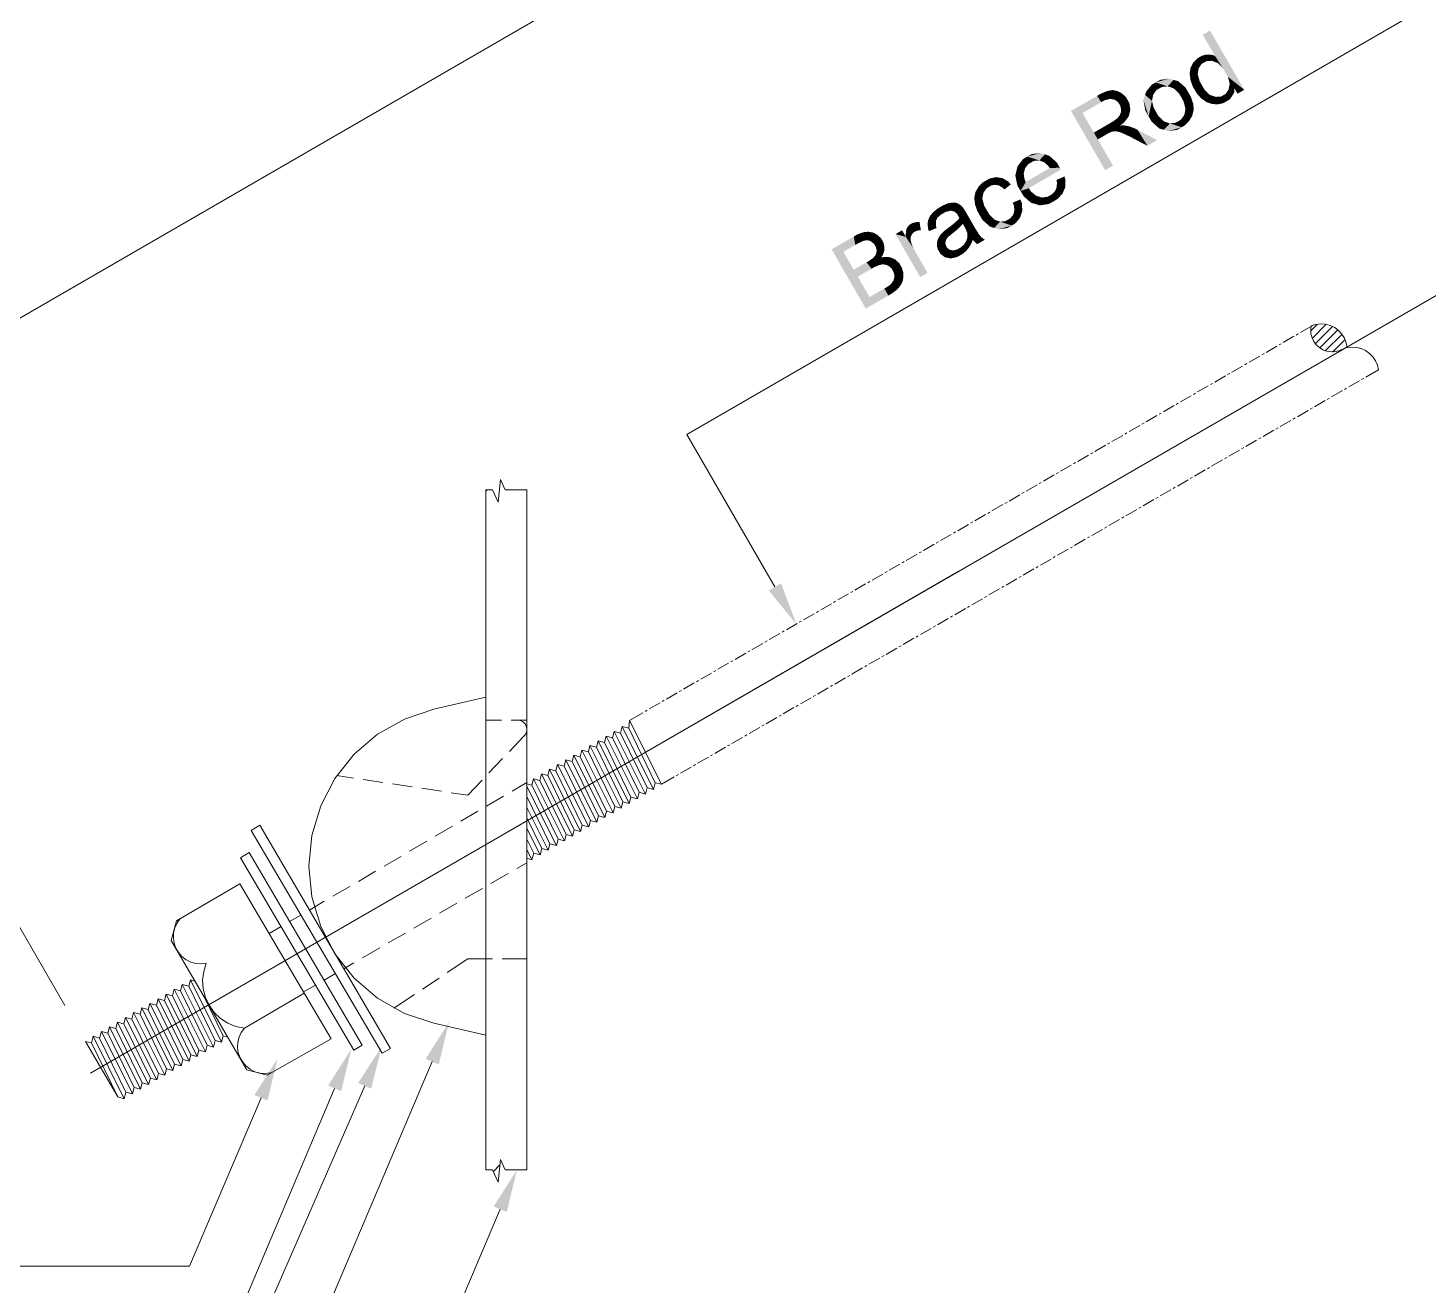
# Model space of a CAD drawing. Header units: millimetres. Extents: x 2 to 579, y 1 to 405.
# Drawn here: x 195.27 to 212.95, y 98.84 to 114.73 of the extents above; entities that cross this region are included whole.
import ezdxf

# ---------------------------------------------------------------- set-up
doc = ezdxf.new("R2010")
doc.units = ezdxf.units.MM
doc.linetypes.add('XKITLINE00', pattern=[0])
doc.layers.add('LinkedObject', color=7, linetype='Continuous', lineweight=0)

# ---------------------------------------------------------------- blocks, each defined once
blk = doc.blocks.new('*A4')
at = {"layer": 'LinkedObject'}
for color, points in [(7, [(210.198, 114.694), (210.261, 114.372), (210.106, 114.64)]), (7, [(210.198, 114.694), (210.362, 114.216), (210.261, 114.372)]), (7, [(210.362, 114.216), (210.198, 114.694), (210.63, 113.946)]), (7, [(210.054, 114.217), (209.951, 114.222), (209.968, 114.256)]), (7, [(209.985, 114.289), (210.091, 114.272), (209.968, 114.256)]), (7, [(209.968, 114.256), (210.091, 114.272), (210.054, 114.217)]), (7, [(210.035, 114.341), (210.091, 114.272), (209.985, 114.289)]), (7, [(210.068, 114.36), (210.091, 114.272), (210.035, 114.341)]), (7, [(210.093, 114.375), (210.153, 114.307), (210.068, 114.36)]), (7, [(210.068, 114.36), (210.153, 114.307), (210.122, 114.289)]), (7, [(210.091, 114.272), (210.068, 114.36), (210.122, 114.289)]), (7, [(210.142, 114.389), (210.153, 114.307), (210.093, 114.375)]), (7, [(210.168, 114.39), (210.153, 114.307), (210.142, 114.389)]), (7, [(210.168, 114.39), (210.221, 114.312), (210.153, 114.307)]), (7, [(210.193, 114.391), (210.221, 114.312), (210.168, 114.39)]), (7, [(210.239, 114.382), (210.221, 114.312), (210.193, 114.391)]), (7, [(210.261, 114.372), (210.221, 114.312), (210.239, 114.382)]), (7, [(210.221, 114.312), (210.261, 114.372), (210.257, 114.298)]), (7, [(210.257, 114.298), (210.261, 114.372), (210.294, 114.285)]), (7, [(210.261, 114.372), (210.362, 114.216), (210.294, 114.285)]), (7, [(209.681, 114.088), (209.512, 114.039), (209.568, 114.071)]), (7, [(209.737, 114.071), (209.512, 114.039), (209.681, 114.088)]), (7, [(209.951, 114.222), (210.048, 114.18), (209.94, 114.148)]), (7, [(209.94, 114.148), (210.048, 114.18), (209.946, 114.107)]), (7, [(209.946, 114.107), (210.048, 114.18), (210.042, 114.143)]), (7, [(210.042, 114.143), (210.004, 113.945), (209.946, 114.107)]), (7, [(209.946, 114.107), (210.004, 113.945), (209.951, 114.067)]), (7, [(210.048, 114.18), (209.951, 114.222), (210.054, 114.217)]), (7, [(210.067, 114.053), (210.004, 113.945), (210.042, 114.143)]), (7, [(210.362, 114.216), (210.63, 113.946), (210.394, 114.16)]), (7, [(210.394, 114.16), (210.63, 113.946), (210.423, 114.11)]), (7, [(210.423, 114.11), (210.63, 113.946), (210.446, 114.022)]), (7, [(208.935, 113.937), (208.772, 113.869), (208.903, 113.932)]), (7, [(208.935, 113.831), (208.772, 113.869), (208.935, 113.937)]), (7, [(208.903, 113.932), (208.772, 113.869), (208.821, 113.898)]), (7, [(208.967, 113.942), (208.965, 113.826), (208.935, 113.937)]), (7, [(208.935, 113.937), (208.965, 113.826), (208.935, 113.831)]), (7, [(208.965, 113.826), (208.967, 113.942), (208.994, 113.82)]), (7, [(209.059, 113.914), (208.967, 113.942), (209.029, 113.93)]), (7, [(208.994, 113.82), (208.967, 113.942), (209.059, 113.914)]), (7, [(209.059, 113.914), (209.038, 113.787), (208.994, 113.82)]), (7, [(209.089, 113.897), (209.038, 113.787), (209.059, 113.914)]), (7, [(209.138, 113.85), (209.038, 113.787), (209.089, 113.897)]), (7, [(209.512, 114.039), (209.377, 113.881), (209.462, 114.01)]), (7, [(209.522, 113.943), (209.377, 113.881), (209.512, 114.039)]), (7, [(209.462, 114.01), (209.377, 113.881), (209.395, 113.931)]), (7, [(209.48, 113.884), (209.377, 113.881), (209.522, 113.943)]), (7, [(209.662, 113.989), (209.512, 114.039), (209.737, 114.071)]), (7, [(209.512, 114.039), (209.591, 113.982), (209.557, 113.963)]), (7, [(209.591, 113.982), (209.512, 114.039), (209.662, 113.989)]), (7, [(209.522, 113.943), (209.512, 114.039), (209.557, 113.963)]), (7, [(209.662, 113.989), (209.737, 114.071), (209.7, 113.977)]), (7, [(209.737, 114.071), (209.738, 113.964), (209.7, 113.977)]), (7, [(209.888, 113.975), (209.737, 114.071), (209.794, 114.055)]), (7, [(209.925, 113.91), (209.737, 114.071), (209.888, 113.975)]), (7, [(209.804, 113.901), (209.737, 114.071), (209.925, 113.91)]), (7, [(209.738, 113.964), (209.737, 114.071), (209.804, 113.901)]), (7, [(209.804, 113.901), (209.925, 113.91), (209.834, 113.851)]), (7, [(209.925, 113.91), (209.864, 113.798), (209.834, 113.851)]), (7, [(209.864, 113.798), (209.925, 113.91), (209.887, 113.705)]), (7, [(209.887, 113.705), (209.925, 113.91), (209.989, 113.727)]), (7, [(209.987, 113.766), (209.925, 113.91), (209.955, 113.858)]), (7, [(209.989, 113.727), (209.925, 113.91), (209.987, 113.766)]), (7, [(209.951, 114.067), (210.004, 113.945), (209.98, 113.985)]), (7, [(210.004, 113.945), (210.067, 114.053), (210.098, 113.999)]), (7, [(210.128, 113.947), (210.004, 113.945), (210.098, 113.999)]), (7, [(210.004, 113.945), (210.128, 113.947), (210.028, 113.903)]), (7, [(210.028, 113.903), (210.128, 113.947), (210.085, 113.838)]), (7, [(210.085, 113.838), (210.128, 113.947), (210.119, 113.815)]), (7, [(210.119, 113.815), (210.128, 113.947), (210.195, 113.882)]), (7, [(210.395, 113.895), (210.505, 113.965), (210.4, 113.797)]), (7, [(210.432, 113.949), (210.505, 113.965), (210.395, 113.895)]), (7, [(210.4, 113.797), (210.505, 113.965), (210.45, 113.826)]), (7, [(210.505, 113.965), (210.432, 113.949), (210.439, 113.986)]), (7, [(210.446, 114.022), (210.505, 113.965), (210.439, 113.986)]), (7, [(210.446, 114.022), (210.63, 113.946), (210.505, 113.965)]), (7, [(210.45, 113.826), (210.505, 113.965), (210.503, 113.91)]), (7, [(210.505, 113.965), (210.63, 113.946), (210.545, 113.896)]), (7, [(208.823, 113.789), (208.441, 113.678), (208.772, 113.869)]), (7, [(208.587, 113.653), (208.441, 113.678), (208.823, 113.789)]), (7, [(208.772, 113.869), (208.865, 113.813), (208.823, 113.789)]), (7, [(208.865, 113.813), (208.772, 113.869), (208.935, 113.831)]), (7, [(209.155, 113.819), (209.038, 113.787), (209.138, 113.85)]), (7, [(209.038, 113.787), (209.155, 113.819), (209.054, 113.76)]), (7, [(209.155, 113.819), (209.064, 113.742), (209.054, 113.76)]), (7, [(209.064, 113.742), (209.155, 113.819), (209.073, 113.703)]), (7, [(209.073, 113.703), (209.155, 113.819), (209.182, 113.655)]), (7, [(209.191, 113.697), (209.155, 113.819), (209.178, 113.779)]), (7, [(209.182, 113.655), (209.155, 113.819), (209.191, 113.697)]), (7, [(209.377, 113.881), (209.422, 113.609), (209.356, 113.82)]), (7, [(209.356, 113.82), (209.422, 113.609), (209.379, 113.685)]), (7, [(209.377, 113.881), (209.48, 113.884), (209.472, 113.845)]), (7, [(209.464, 113.806), (209.422, 113.609), (209.377, 113.881)]), (7, [(209.464, 113.806), (209.377, 113.881), (209.472, 113.845)]), (7, [(209.487, 113.716), (209.422, 113.609), (209.464, 113.806)]), (7, [(209.989, 113.727), (209.88, 113.666), (209.887, 113.705)]), (7, [(209.99, 113.688), (209.88, 113.666), (209.989, 113.727)]), (7, [(210.195, 113.882), (210.223, 113.766), (210.119, 113.815)]), (7, [(210.119, 113.815), (210.223, 113.766), (210.152, 113.791)]), (7, [(210.232, 113.869), (210.223, 113.766), (210.195, 113.882)]), (7, [(210.223, 113.766), (210.232, 113.869), (210.26, 113.764)]), (7, [(210.26, 113.764), (210.232, 113.869), (210.269, 113.856)]), (7, [(210.269, 113.856), (210.4, 113.797), (210.26, 113.764)]), (7, [(210.26, 113.764), (210.4, 113.797), (210.298, 113.762)]), (7, [(210.335, 113.86), (210.4, 113.797), (210.269, 113.856)]), (7, [(210.298, 113.762), (210.4, 113.797), (210.368, 113.778)]), (7, [(210.4, 113.797), (210.335, 113.86), (210.365, 113.877)]), (7, [(210.395, 113.895), (210.4, 113.797), (210.365, 113.877)]), (7, [(208.73, 113.405), (208.873, 112.93), (208.441, 113.678)]), (7, [(208.441, 113.678), (208.587, 113.653), (208.73, 113.405)]), (7, [(208.993, 113.421), (208.942, 113.528), (208.976, 113.548)]), (7, [(209.025, 113.585), (209.063, 113.494), (208.976, 113.548)]), (7, [(208.993, 113.421), (208.976, 113.548), (209.008, 113.42)]), (7, [(208.976, 113.548), (209.063, 113.494), (209.008, 113.42)]), (7, [(209.04, 113.603), (209.182, 113.655), (209.025, 113.585)]), (7, [(209.172, 113.613), (209.025, 113.585), (209.182, 113.655)]), (7, [(209.112, 113.532), (209.025, 113.585), (209.172, 113.613)]), (7, [(209.063, 113.494), (209.025, 113.585), (209.112, 113.532)]), (7, [(209.055, 113.621), (209.182, 113.655), (209.04, 113.603)]), (7, [(209.182, 113.655), (209.055, 113.621), (209.071, 113.661)]), (7, [(209.072, 113.682), (209.182, 113.655), (209.071, 113.661)]), (7, [(209.073, 113.703), (209.182, 113.655), (209.072, 113.682)]), (7, [(209.422, 113.609), (209.487, 113.716), (209.517, 113.664)]), (7, [(209.547, 113.612), (209.422, 113.609), (209.517, 113.664)]), (7, [(209.547, 113.612), (209.614, 113.44), (209.422, 113.609)]), (7, [(209.422, 113.609), (209.614, 113.44), (209.462, 113.541)]), (7, [(209.614, 113.547), (209.614, 113.44), (209.547, 113.612)]), (7, [(209.614, 113.44), (209.614, 113.547), (209.652, 113.534)]), (7, [(209.84, 113.473), (209.762, 113.529), (209.796, 113.548)]), (7, [(209.83, 113.568), (209.84, 113.473), (209.796, 113.548)]), (7, [(209.951, 113.582), (209.83, 113.568), (209.872, 113.627)]), (7, [(209.931, 113.548), (209.83, 113.568), (209.951, 113.582)]), (7, [(209.875, 113.493), (209.83, 113.568), (209.931, 113.548)]), (7, [(209.84, 113.473), (209.83, 113.568), (209.875, 113.493)]), (7, [(209.88, 113.666), (209.972, 113.615), (209.872, 113.627)]), (7, [(209.872, 113.627), (209.972, 113.615), (209.951, 113.582)]), (7, [(209.972, 113.615), (209.88, 113.666), (209.99, 113.688)]), (7, [(208.894, 113.385), (208.73, 113.405), (208.942, 113.528)]), (7, [(208.73, 113.405), (208.78, 113.319), (208.873, 112.93)]), (7, [(208.78, 113.319), (208.73, 113.405), (208.894, 113.385)]), (7, [(208.894, 113.385), (208.942, 113.528), (208.913, 113.396)]), (7, [(208.913, 113.396), (208.942, 113.528), (208.942, 113.411)]), (7, [(208.942, 113.411), (208.942, 113.528), (208.951, 113.414)]), (7, [(208.951, 113.414), (208.942, 113.528), (208.964, 113.417)]), (7, [(208.964, 113.417), (208.942, 113.528), (208.993, 113.421)]), (7, [(209.008, 113.42), (209.063, 113.494), (209.023, 113.419)]), (7, [(209.063, 113.494), (209.063, 113.409), (209.023, 113.419)]), (7, [(209.088, 113.496), (209.063, 113.409), (209.063, 113.494)]), (7, [(209.063, 113.409), (209.088, 113.496), (209.087, 113.399)]), (7, [(209.087, 113.399), (209.088, 113.496), (209.111, 113.389)]), (7, [(209.144, 113.491), (209.088, 113.496), (209.128, 113.494)]), (7, [(209.111, 113.389), (209.088, 113.496), (209.144, 113.491)]), (7, [(209.144, 113.491), (209.177, 113.358), (209.111, 113.389)]), (7, [(209.177, 113.484), (209.177, 113.358), (209.144, 113.491)]), (7, [(209.247, 113.458), (209.177, 113.358), (209.177, 113.484)]), (7, [(209.177, 113.358), (209.247, 113.458), (209.218, 113.337)]), (7, [(209.218, 113.337), (209.247, 113.458), (209.283, 113.439)]), (7, [(209.218, 113.337), (209.283, 113.439), (209.407, 113.238)]), (7, [(209.407, 113.238), (209.283, 113.439), (209.53, 113.31)]), (7, [(209.462, 113.541), (209.614, 113.44), (209.558, 113.456)]), (7, [(209.69, 113.521), (209.614, 113.44), (209.652, 113.534)]), (7, [(209.69, 113.521), (209.84, 113.473), (209.614, 113.44)]), (7, [(209.614, 113.44), (209.84, 113.473), (209.67, 113.423)]), (7, [(209.67, 113.423), (209.84, 113.473), (209.783, 113.44)]), (7, [(209.762, 113.529), (209.84, 113.473), (209.69, 113.521)]), (7, [(208.873, 112.93), (208.78, 113.319), (208.972, 112.987)]), (7, [(207.89, 113.102), (207.752, 112.921), (207.834, 113.069)]), (7, [(207.903, 113.008), (207.752, 112.921), (207.89, 113.102)]), (7, [(207.834, 113.069), (207.752, 112.921), (207.765, 112.979)]), (7, [(208.055, 113.147), (207.89, 113.102), (207.945, 113.133)]), (7, [(208.111, 113.13), (207.89, 113.102), (208.055, 113.147)]), (7, [(208.042, 113.053), (207.89, 113.102), (208.111, 113.13)]), (7, [(207.89, 113.102), (207.97, 113.047), (207.935, 113.026)]), (7, [(207.97, 113.047), (207.89, 113.102), (208.042, 113.053)]), (7, [(207.903, 113.008), (207.89, 113.102), (207.935, 113.026)]), (7, [(208.042, 113.053), (208.111, 113.13), (208.079, 113.039)]), (7, [(208.111, 113.13), (208.103, 113.03), (208.079, 113.039)]), (7, [(208.103, 113.03), (208.111, 113.13), (208.15, 112.989)]), (7, [(208.261, 113.029), (208.111, 113.13), (208.166, 113.113)]), (7, [(208.15, 112.989), (208.111, 113.13), (208.261, 113.029)]), (7, [(208.15, 112.989), (208.261, 113.029), (208.173, 112.957)]), (7, [(208.3, 112.962), (208.173, 112.957), (208.261, 113.029)]), (7, [(207.494, 112.843), (207.365, 112.798), (207.409, 112.823)]), (7, [(207.535, 112.836), (207.365, 112.798), (207.494, 112.843)]), (7, [(207.482, 112.746), (207.365, 112.798), (207.535, 112.836)]), (7, [(207.482, 112.746), (207.535, 112.836), (207.506, 112.742)]), (7, [(207.535, 112.836), (207.53, 112.738), (207.506, 112.742)]), (7, [(207.53, 112.738), (207.535, 112.836), (207.577, 112.709)]), (7, [(207.649, 112.787), (207.535, 112.836), (207.576, 112.83)]), (7, [(207.68, 112.751), (207.535, 112.836), (207.649, 112.787)]), (7, [(207.577, 112.709), (207.535, 112.836), (207.68, 112.751)]), (7, [(207.752, 112.921), (207.764, 112.736), (207.738, 112.863)]), (7, [(207.862, 112.956), (207.752, 112.921), (207.903, 113.008)]), (7, [(207.853, 112.923), (207.752, 112.921), (207.862, 112.956)]), (7, [(207.752, 112.921), (207.853, 112.923), (207.844, 112.889)]), (7, [(207.844, 112.889), (207.764, 112.736), (207.752, 112.921)]), (7, [(207.853, 112.819), (207.764, 112.736), (207.844, 112.889)]), (7, [(208.302, 112.958), (207.804, 112.668), (208.3, 112.962)]), (7, [(207.871, 112.782), (208.3, 112.962), (207.804, 112.668)]), (7, [(208.309, 112.945), (207.804, 112.668), (208.302, 112.958)]), (7, [(208.313, 112.937), (207.804, 112.668), (208.309, 112.945)]), (7, [(207.909, 112.703), (207.804, 112.668), (208.313, 112.937)]), (7, [(208.173, 112.957), (208.3, 112.962), (207.871, 112.782)]), (7, [(208.36, 112.851), (208.264, 112.773), (208.258, 112.808)]), (7, [(208.26, 112.714), (208.36, 112.851), (208.368, 112.714)]), (7, [(208.264, 112.773), (208.36, 112.851), (208.26, 112.714)]), (7, [(208.368, 112.714), (208.36, 112.851), (208.372, 112.803)]), (7, [(207.235, 112.657), (207.328, 112.61), (207.219, 112.582)]), (7, [(207.336, 112.647), (207.235, 112.657), (207.255, 112.69)]), (7, [(207.328, 112.61), (207.235, 112.657), (207.336, 112.647)]), (7, [(207.275, 112.724), (207.378, 112.704), (207.255, 112.69)]), (7, [(207.255, 112.69), (207.378, 112.704), (207.336, 112.647)]), (7, [(207.33, 112.778), (207.378, 112.704), (207.275, 112.724)]), (7, [(207.365, 112.798), (207.378, 112.704), (207.33, 112.778)]), (7, [(207.365, 112.798), (207.435, 112.738), (207.412, 112.724)]), (7, [(207.435, 112.738), (207.365, 112.798), (207.482, 112.746)]), (7, [(207.378, 112.704), (207.365, 112.798), (207.412, 112.724)]), (7, [(207.577, 112.709), (207.68, 112.751), (207.599, 112.686)]), (7, [(207.764, 112.736), (207.853, 112.819), (207.871, 112.782)]), (7, [(207.871, 112.782), (207.804, 112.668), (207.764, 112.736)]), (7, [(207.937, 112.66), (207.804, 112.668), (207.909, 112.703)]), (7, [(207.804, 112.668), (207.992, 112.503), (207.842, 112.602)]), (7, [(207.937, 112.66), (207.992, 112.503), (207.804, 112.668)]), (7, [(208.002, 112.606), (207.992, 112.503), (207.937, 112.66)]), (7, [(208.204, 112.628), (208.351, 112.674), (208.223, 112.538)]), (7, [(208.24, 112.667), (208.351, 112.674), (208.204, 112.628)]), (7, [(208.223, 112.538), (208.351, 112.674), (208.27, 112.566)]), (7, [(208.25, 112.69), (208.368, 112.714), (208.24, 112.667)]), (7, [(208.351, 112.674), (208.24, 112.667), (208.368, 112.714)]), (7, [(208.26, 112.714), (208.368, 112.714), (208.25, 112.69)]), (7, [(208.27, 112.566), (208.351, 112.674), (208.334, 112.633)]), (7, [(206.917, 112.517), (206.794, 112.468), (206.89, 112.513)]), (7, [(206.921, 112.419), (206.794, 112.468), (206.917, 112.517)]), (7, [(206.89, 112.513), (206.794, 112.468), (206.829, 112.488)]), (7, [(206.987, 112.519), (206.917, 112.517), (206.943, 112.521)]), (7, [(207.004, 112.513), (206.917, 112.517), (206.987, 112.519)]), (7, [(206.921, 112.419), (206.917, 112.517), (206.947, 112.413)]), (7, [(206.947, 112.413), (206.917, 112.517), (206.967, 112.409)]), (7, [(206.917, 112.517), (207.003, 112.377), (206.967, 112.409)]), (7, [(207.004, 112.513), (207.003, 112.377), (206.917, 112.517)]), (7, [(207.021, 112.506), (207.003, 112.377), (207.004, 112.513)]), (7, [(207.054, 112.483), (207.003, 112.377), (207.021, 112.506)]), (7, [(207.069, 112.467), (207.003, 112.377), (207.054, 112.483)]), (7, [(207.219, 112.582), (207.328, 112.61), (207.224, 112.541)]), (7, [(207.224, 112.541), (207.328, 112.61), (207.321, 112.572)]), (7, [(207.321, 112.572), (207.283, 112.37), (207.224, 112.541)]), (7, [(207.224, 112.541), (207.283, 112.37), (207.228, 112.499)]), (7, [(207.228, 112.499), (207.283, 112.37), (207.258, 112.414)]), (7, [(207.345, 112.481), (207.283, 112.37), (207.321, 112.572)]), (7, [(207.283, 112.37), (207.345, 112.481), (207.376, 112.427)]), (7, [(207.802, 112.561), (207.72, 112.483), (207.705, 112.52)]), (7, [(207.72, 112.483), (207.802, 112.561), (207.726, 112.419)]), (7, [(207.726, 112.419), (207.802, 112.561), (207.811, 112.371)]), (7, [(207.826, 112.415), (207.802, 112.561), (207.822, 112.51)]), (7, [(207.811, 112.371), (207.802, 112.561), (207.826, 112.415)]), (7, [(207.842, 112.602), (207.992, 112.503), (207.936, 112.519)]), (7, [(207.992, 112.503), (208.002, 112.606), (208.048, 112.486)]), (7, [(208.039, 112.596), (208.048, 112.486), (208.002, 112.606)]), (7, [(208.075, 112.585), (208.048, 112.486), (208.039, 112.596)]), (7, [(208.075, 112.585), (208.223, 112.538), (208.048, 112.486)]), (7, [(208.048, 112.486), (208.223, 112.538), (208.163, 112.504)]), (7, [(208.145, 112.594), (208.223, 112.538), (208.075, 112.585)]), (7, [(208.179, 112.614), (208.223, 112.538), (208.145, 112.594)]), (7, [(208.204, 112.628), (208.223, 112.538), (208.179, 112.614)]), (7, [(206.742, 112.306), (206.633, 112.276), (206.751, 112.326)]), (7, [(206.637, 112.302), (206.751, 112.326), (206.633, 112.276)]), (7, [(206.734, 112.286), (206.633, 112.276), (206.742, 112.306)]), (7, [(206.661, 112.353), (206.751, 112.326), (206.637, 112.302)]), (7, [(206.682, 112.378), (206.751, 112.326), (206.661, 112.353)]), (7, [(206.759, 112.448), (206.682, 112.378), (206.703, 112.403)]), (7, [(206.793, 112.365), (206.682, 112.378), (206.759, 112.448)]), (7, [(206.751, 112.326), (206.682, 112.378), (206.793, 112.365)]), (7, [(206.794, 112.468), (206.86, 112.404), (206.759, 112.448)]), (7, [(206.793, 112.365), (206.759, 112.448), (206.825, 112.384)]), (7, [(206.825, 112.384), (206.759, 112.448), (206.86, 112.404)]), (7, [(206.86, 112.404), (206.794, 112.468), (206.921, 112.419)]), (7, [(207.003, 112.377), (207.069, 112.467), (207.078, 112.456)]), (7, [(207.003, 112.377), (207.078, 112.456), (207.019, 112.349)]), (7, [(207.032, 112.325), (207.074, 112.254), (207.011, 112.301)]), (7, [(207.019, 112.349), (207.078, 112.456), (207.02, 112.347)]), (7, [(207.02, 112.347), (207.078, 112.456), (207.027, 112.335)]), (7, [(207.027, 112.335), (207.078, 112.456), (207.032, 112.325)]), (7, [(207.032, 112.325), (207.078, 112.456), (207.074, 112.254)]), (7, [(207.105, 112.415), (207.074, 112.254), (207.078, 112.456)]), (7, [(207.122, 112.385), (207.074, 112.254), (207.105, 112.415)]), (7, [(207.122, 112.385), (207.093, 112.22), (207.074, 112.254)]), (7, [(207.193, 112.262), (207.093, 112.22), (207.122, 112.385)]), (7, [(207.408, 112.373), (207.283, 112.37), (207.376, 112.427)]), (7, [(207.408, 112.373), (207.471, 112.201), (207.283, 112.37)]), (7, [(207.283, 112.37), (207.471, 112.201), (207.323, 112.302)]), (7, [(207.474, 112.306), (207.471, 112.201), (207.408, 112.373)]), (7, [(207.471, 112.201), (207.474, 112.306), (207.509, 112.293)]), (7, [(207.692, 112.231), (207.613, 112.287), (207.647, 112.306)]), (7, [(207.674, 112.322), (207.692, 112.231), (207.647, 112.306)]), (7, [(207.674, 112.322), (207.811, 112.371), (207.692, 112.231)]), (7, [(207.709, 112.365), (207.811, 112.371), (207.674, 112.322)]), (7, [(207.692, 112.231), (207.811, 112.371), (207.736, 112.257)]), (7, [(207.811, 112.371), (207.709, 112.365), (207.718, 112.392)]), (7, [(207.726, 112.419), (207.811, 112.371), (207.718, 112.392)]), (7, [(207.736, 112.257), (207.811, 112.371), (207.796, 112.327)]), (7, [(205.816, 112.146), (205.817, 112.037), (205.741, 112.118)]), (7, [(205.856, 112.046), (205.816, 112.146), (205.848, 112.15)]), (7, [(205.817, 112.037), (205.816, 112.146), (205.837, 112.041)]), (7, [(205.837, 112.041), (205.816, 112.146), (205.856, 112.046)]), (7, [(205.881, 112.153), (205.893, 112.041), (205.848, 112.15)]), (7, [(205.848, 112.15), (205.893, 112.041), (205.856, 112.046)]), (7, [(205.942, 112.142), (205.893, 112.041), (205.881, 112.153)]), (7, [(205.97, 112.127), (205.893, 112.041), (205.942, 112.142)]), (7, [(205.893, 112.041), (205.97, 112.127), (205.91, 112.032)]), (7, [(205.97, 112.127), (205.927, 112.023), (205.91, 112.032)]), (7, [(205.927, 112.023), (205.97, 112.127), (205.955, 111.996)]), (7, [(205.955, 111.996), (205.97, 112.127), (206.056, 112.045)]), (7, [(206.041, 112.071), (205.97, 112.127), (205.998, 112.111)]), (7, [(206.056, 112.045), (205.97, 112.127), (206.041, 112.071)]), (7, [(206.355, 112.088), (206.224, 112.123), (206.307, 112.171)]), (7, [(206.361, 112.181), (206.355, 112.088), (206.354, 112.126)]), (7, [(206.369, 112.198), (206.355, 112.088), (206.361, 112.181)]), (7, [(206.452, 112.144), (206.355, 112.088), (206.369, 112.198)]), (7, [(206.43, 112.119), (206.355, 112.088), (206.452, 112.144)]), (7, [(206.377, 112.215), (206.467, 112.152), (206.369, 112.198)]), (7, [(206.369, 112.198), (206.467, 112.152), (206.452, 112.144)]), (7, [(206.401, 112.241), (206.467, 112.152), (206.377, 112.215)]), (7, [(206.417, 112.25), (206.467, 112.152), (206.401, 112.241)]), (7, [(206.496, 112.276), (206.417, 112.25), (206.44, 112.263)]), (7, [(206.528, 112.275), (206.417, 112.25), (206.496, 112.276)]), (7, [(206.523, 112.172), (206.417, 112.25), (206.528, 112.275)]), (7, [(206.417, 112.25), (206.484, 112.162), (206.467, 112.152)]), (7, [(206.484, 112.162), (206.417, 112.25), (206.523, 112.172)]), (7, [(206.523, 112.172), (206.528, 112.275), (206.545, 112.172)]), (7, [(206.633, 112.276), (206.646, 112.16), (206.629, 112.251)]), (7, [(206.629, 112.251), (206.646, 112.16), (206.636, 112.192)]), (7, [(206.734, 112.286), (206.646, 112.16), (206.633, 112.276)]), (7, [(206.734, 112.233), (206.646, 112.16), (206.734, 112.286)]), (7, [(206.646, 112.16), (206.734, 112.233), (206.743, 112.2)]), (7, [(206.813, 112.138), (206.866, 112.056), (206.798, 112.122)]), (7, [(206.825, 112.15), (206.884, 112.08), (206.813, 112.138)]), (7, [(206.866, 112.056), (206.813, 112.138), (206.875, 112.068)]), (7, [(206.875, 112.068), (206.813, 112.138), (206.884, 112.08)]), (7, [(206.862, 112.18), (206.918, 112.112), (206.825, 112.15)]), (7, [(206.825, 112.15), (206.918, 112.112), (206.884, 112.08)]), (7, [(206.887, 112.199), (206.944, 112.132), (206.862, 112.18)]), (7, [(206.862, 112.18), (206.944, 112.132), (206.918, 112.112)]), (7, [(206.939, 112.238), (206.99, 112.168), (206.887, 112.199)]), (7, [(206.887, 112.199), (206.99, 112.168), (206.944, 112.132)]), (7, [(207.011, 112.301), (207.074, 112.254), (206.939, 112.238)]), (7, [(206.939, 112.238), (207.074, 112.254), (206.99, 112.168)]), (7, [(206.99, 112.168), (207.074, 112.254), (207.055, 112.229)]), (7, [(207.193, 112.262), (207.111, 112.189), (207.093, 112.22)]), (7, [(207.111, 112.189), (207.193, 112.262), (207.13, 112.139)]), (7, [(207.122, 112.044), (207.23, 112.198), (207.28, 112.119)]), (7, [(207.134, 112.094), (207.23, 112.198), (207.122, 112.044)]), (7, [(207.13, 112.139), (207.193, 112.262), (207.23, 112.198)]), (7, [(207.23, 112.198), (207.132, 112.119), (207.13, 112.139)]), (7, [(207.132, 112.119), (207.23, 112.198), (207.134, 112.094)]), (7, [(207.323, 112.302), (207.471, 112.201), (207.417, 112.218)]), (7, [(207.545, 112.28), (207.471, 112.201), (207.509, 112.293)]), (7, [(207.545, 112.28), (207.692, 112.231), (207.471, 112.201)]), (7, [(207.471, 112.201), (207.692, 112.231), (207.526, 112.184)]), (7, [(207.526, 112.184), (207.692, 112.231), (207.636, 112.199)]), (7, [(207.613, 112.287), (207.692, 112.231), (207.545, 112.28)]), (7, [(205.716, 111.986), (205.417, 111.931), (205.698, 112.093)]), (7, [(205.567, 111.899), (205.417, 111.931), (205.716, 111.986)]), (7, [(205.741, 112.118), (205.817, 112.037), (205.698, 112.093)]), (7, [(205.698, 112.093), (205.817, 112.037), (205.757, 112.009)]), (7, [(205.716, 111.986), (205.698, 112.093), (205.757, 112.009)]), (7, [(206.056, 112.045), (205.966, 111.977), (205.955, 111.996)]), (7, [(205.966, 111.977), (206.056, 112.045), (205.977, 111.957)]), (7, [(205.977, 111.957), (206.056, 112.045), (205.986, 111.919)]), (7, [(205.986, 111.919), (206.056, 112.045), (206.083, 111.939)]), (7, [(206.083, 111.968), (206.056, 112.045), (206.07, 112.021)]), (7, [(206.083, 111.939), (206.056, 112.045), (206.083, 111.968)]), (7, [(206.224, 112.123), (206.355, 112.088), (206.537, 111.58)]), (7, [(206.424, 112.103), (206.355, 112.088), (206.43, 112.119)]), (7, [(206.417, 112.087), (206.355, 112.088), (206.424, 112.103)]), (7, [(206.449, 111.946), (206.629, 111.633), (206.355, 112.088)]), (7, [(206.449, 111.946), (206.355, 112.088), (206.425, 112.004)]), (7, [(206.425, 112.004), (206.355, 112.088), (206.419, 112.033)]), (7, [(206.419, 112.033), (206.355, 112.088), (206.415, 112.052)]), (7, [(206.415, 112.052), (206.355, 112.088), (206.417, 112.087)]), (7, [(206.537, 111.58), (206.355, 112.088), (206.629, 111.633)]), (7, [(206.756, 112.052), (206.856, 112.017), (206.748, 112.011)]), (7, [(206.748, 111.99), (206.856, 112.017), (206.855, 112.003)]), (7, [(206.748, 112.011), (206.856, 112.017), (206.748, 111.99)]), (7, [(206.855, 112.003), (206.772, 111.907), (206.748, 111.99)]), (7, [(206.748, 111.99), (206.772, 111.907), (206.748, 111.968)]), (7, [(206.748, 111.968), (206.772, 111.907), (206.76, 111.927)]), (7, [(206.857, 112.03), (206.756, 112.052), (206.765, 112.07)]), (7, [(206.856, 112.017), (206.756, 112.052), (206.857, 112.03)]), (7, [(206.774, 112.088), (206.866, 112.056), (206.765, 112.07)]), (7, [(206.765, 112.07), (206.866, 112.056), (206.857, 112.03)]), (7, [(206.862, 111.978), (206.772, 111.907), (206.855, 112.003)]), (7, [(206.772, 111.907), (206.862, 111.978), (206.868, 111.966)]), (7, [(206.879, 111.947), (206.772, 111.907), (206.868, 111.966)]), (7, [(206.798, 112.122), (206.866, 112.056), (206.774, 112.088)]), (7, [(207.053, 111.958), (207.074, 111.874), (207.027, 111.943)]), (7, [(207.137, 111.935), (207.053, 111.958), (207.094, 111.997)]), (7, [(207.119, 111.912), (207.053, 111.958), (207.137, 111.935)]), (7, [(207.074, 111.874), (207.053, 111.958), (207.119, 111.912)]), (7, [(207.201, 112.052), (207.094, 111.997), (207.108, 112.021)]), (7, [(207.187, 112.016), (207.094, 111.997), (207.201, 112.052)]), (7, [(207.156, 111.957), (207.094, 111.997), (207.187, 112.016)]), (7, [(207.137, 111.935), (207.094, 111.997), (207.156, 111.957)]), (7, [(207.28, 112.119), (207.201, 112.052), (207.108, 112.021)]), (7, [(207.122, 112.044), (207.28, 112.119), (207.108, 112.021)]), (7, [(207.201, 112.052), (207.28, 112.119), (207.214, 112.034)]), (7, [(207.214, 112.034), (207.28, 112.119), (207.293, 112.104)]), (7, [(207.293, 112.104), (207.242, 112.007), (207.214, 112.034)]), (7, [(207.305, 112.088), (207.242, 112.007), (207.293, 112.104)]), (7, [(207.305, 112.088), (207.258, 111.997), (207.242, 112.007)]), (7, [(207.336, 112.062), (207.258, 111.997), (207.305, 112.088)]), (7, [(207.258, 111.997), (207.336, 112.062), (207.354, 112.052)]), (7, [(205.417, 111.931), (205.748, 111.585), (205.849, 111.182)]), (7, [(205.697, 111.673), (205.748, 111.585), (205.417, 111.931)]), (7, [(205.417, 111.931), (205.567, 111.899), (205.697, 111.673)]), (7, [(205.957, 111.706), (205.859, 111.767), (205.892, 111.786)]), (7, [(205.892, 111.786), (206.044, 111.826), (205.957, 111.706)]), (7, [(205.937, 111.818), (206.044, 111.826), (205.892, 111.786)]), (7, [(205.949, 111.83), (206.062, 111.854), (205.937, 111.818)]), (7, [(206.044, 111.826), (205.937, 111.818), (206.062, 111.854)]), (7, [(205.965, 111.847), (206.062, 111.854), (205.949, 111.83)]), (7, [(205.957, 111.706), (206.044, 111.826), (206.016, 111.731)]), (7, [(205.982, 111.882), (206.062, 111.854), (205.965, 111.847)]), (7, [(206.083, 111.939), (205.982, 111.882), (205.986, 111.919)]), (7, [(206.082, 111.911), (205.982, 111.882), (206.083, 111.939)]), (7, [(206.062, 111.854), (205.982, 111.882), (206.082, 111.911)]), (7, [(206.044, 111.826), (206.061, 111.741), (206.016, 111.731)]), (7, [(206.155, 111.831), (206.044, 111.826), (206.083, 111.835)]), (7, [(206.104, 111.736), (206.044, 111.826), (206.155, 111.831)]), (7, [(206.061, 111.741), (206.044, 111.826), (206.104, 111.736)]), (7, [(206.104, 111.736), (206.155, 111.831), (206.123, 111.727)]), (7, [(206.123, 111.727), (206.155, 111.831), (206.143, 111.718)]), (7, [(206.143, 111.718), (206.155, 111.831), (206.187, 111.818)]), (7, [(206.187, 111.818), (206.175, 111.688), (206.143, 111.718)]), (7, [(206.219, 111.804), (206.175, 111.688), (206.187, 111.818)]), (7, [(206.27, 111.758), (206.175, 111.688), (206.219, 111.804)]), (7, [(206.772, 111.907), (206.879, 111.947), (206.792, 111.873)]), (7, [(206.792, 111.873), (206.879, 111.947), (206.848, 111.831)]), (7, [(206.848, 111.831), (206.879, 111.947), (206.884, 111.823)]), (7, [(206.884, 111.823), (206.879, 111.947), (206.911, 111.925)]), (7, [(206.911, 111.925), (206.921, 111.815), (206.884, 111.823)]), (7, [(206.932, 111.921), (206.921, 111.815), (206.911, 111.925)]), (7, [(206.953, 111.916), (206.921, 111.815), (206.932, 111.921)]), (7, [(206.921, 111.815), (206.953, 111.916), (207.002, 111.833)]), (7, [(207.047, 111.858), (206.953, 111.916), (207, 111.928)]), (7, [(207.002, 111.833), (206.953, 111.916), (207.047, 111.858)]), (7, [(207.027, 111.943), (207.074, 111.874), (207, 111.928)]), (7, [(207, 111.928), (207.074, 111.874), (207.047, 111.858)]), (7, [(205.922, 111.685), (205.697, 111.673), (205.859, 111.767)]), (7, [(205.748, 111.585), (205.697, 111.673), (205.922, 111.685)]), (7, [(205.922, 111.685), (205.859, 111.767), (205.957, 111.706)]), (7, [(206.289, 111.726), (206.175, 111.688), (206.27, 111.758)]), (7, [(206.175, 111.688), (206.289, 111.726), (206.187, 111.667)]), (7, [(206.289, 111.726), (206.197, 111.649), (206.187, 111.667)]), (7, [(206.197, 111.649), (206.289, 111.726), (206.208, 111.613)]), (7, [(206.208, 111.613), (206.289, 111.726), (206.323, 111.615)]), (7, [(206.323, 111.615), (206.209, 111.577), (206.208, 111.613)]), (7, [(206.325, 111.586), (206.209, 111.577), (206.323, 111.615)]), (7, [(206.321, 111.644), (206.289, 111.726), (206.304, 111.699)]), (7, [(206.323, 111.615), (206.289, 111.726), (206.321, 111.644)]), (7, [(205.849, 111.182), (205.748, 111.585), (205.897, 111.328)]), (7, [(206.084, 111.436), (206.134, 111.347), (205.897, 111.328)]), (7, [(206.108, 111.45), (206.17, 111.368), (206.084, 111.436)]), (7, [(206.084, 111.436), (206.17, 111.368), (206.134, 111.347)]), (7, [(206.141, 111.471), (206.227, 111.409), (206.108, 111.45)]), (7, [(206.108, 111.45), (206.227, 111.409), (206.17, 111.368)]), (7, [(206.149, 111.478), (206.227, 111.409), (206.141, 111.471)]), (7, [(206.248, 111.43), (206.149, 111.478), (206.165, 111.491)]), (7, [(206.227, 111.409), (206.149, 111.478), (206.248, 111.43)]), (7, [(206.187, 111.518), (206.299, 111.492), (206.165, 111.491)]), (7, [(206.165, 111.491), (206.299, 111.492), (206.248, 111.43)]), (7, [(206.308, 111.514), (206.187, 111.518), (206.202, 111.546)]), (7, [(206.299, 111.492), (206.187, 111.518), (206.308, 111.514)]), (7, [(206.209, 111.577), (206.318, 111.536), (206.202, 111.546)]), (7, [(206.202, 111.546), (206.318, 111.536), (206.308, 111.514)]), (7, [(206.318, 111.536), (206.209, 111.577), (206.325, 111.586)]), (7, [(206.248, 111.43), (206.299, 111.492), (206.269, 111.45)]), (7, [(205.897, 111.328), (206.134, 111.347), (205.849, 111.182)]), (6, [(204.623, 107.621), (204.779, 107.711), (204.971, 107.198)]), (6, [(200.455, 101.636), (200.289, 101.706), (200.583, 102.168)]), (6, [(198.291, 101.18), (198.126, 101.25), (198.42, 101.712)]), (6, [(199.222, 101.298), (199.056, 101.368), (199.35, 101.83)]), (6, [(199.601, 101.33), (199.436, 101.401), (199.734, 101.861)]), (6, [(201.314, 99.772), (201.148, 99.842), (201.442, 100.304)])]:
    blk.add_hatch(color=color, dxfattribs=at).paths.add_polyline_path(points, flags=17)
at = {"layer": 'LinkedObject', "color": 6, "linetype": 'XKITLINE00', "lineweight": 0}
for p, q in [((191.826, 109.136), (233.219, 133.06)), ((203.587, 109.593), (212.747, 114.887)), ((201.328, 104.573), (216.15, 113.139)), ((195.732, 102.378), (191.375, 109.915)), ((204.701, 107.666), (203.587, 109.593)), ((200.372, 101.671), (196.217, 91.881)), ((199.519, 101.365), (196.605, 94.67)), ((198.209, 101.215), (197.306, 99.088)), ((199.139, 101.333), (197.561, 97.615)), ((201.231, 99.807), (196.941, 89.7)), ((197.306, 99.088), (187.764, 99.088))]:
    blk.add_line(p, q, dxfattribs=at)
at = {"layer": 'LinkedObject', "color": 9, "linetype": 'XKITLINE00', "lineweight": 0}
for p, q in [((211.339, 110.879), (211.509, 110.977)), ((211.069, 110.723), (211.096, 110.738)), ((211.123, 110.754), (211.258, 110.832)), ((211.285, 110.848), (211.312, 110.864)), ((210.69, 110.504), (210.825, 110.582)), ((210.852, 110.598), (210.88, 110.613)), ((210.907, 110.629), (211.042, 110.707)), ((210.42, 110.348), (210.447, 110.363)), ((210.474, 110.379), (210.609, 110.457)), ((210.636, 110.473), (210.663, 110.488)), ((212.166, 110.318), (212.325, 110.409)), ((210.041, 110.129), (210.176, 110.207)), ((210.203, 110.222), (210.23, 110.238)), ((210.257, 110.254), (210.393, 110.332)), ((211.95, 110.192), (212.085, 110.271)), ((212.112, 110.286), (212.139, 110.302)), ((209.824, 110.003), (209.96, 110.082)), ((209.987, 110.097), (210.014, 110.113)), ((211.517, 109.942), (211.652, 110.02)), ((211.679, 110.036), (211.706, 110.052)), ((211.733, 110.067), (211.869, 110.146)), ((211.896, 110.161), (211.923, 110.177)), ((209.391, 109.753), (209.527, 109.831)), ((209.554, 109.847), (209.581, 109.863)), ((209.608, 109.878), (209.743, 109.957)), ((209.77, 109.972), (209.797, 109.988)), ((211.301, 109.817), (211.436, 109.895)), ((211.463, 109.911), (211.49, 109.927)), ((209.175, 109.628), (209.31, 109.706)), ((209.337, 109.722), (209.364, 109.738)), ((211.03, 109.661), (211.057, 109.676)), ((211.084, 109.692), (211.219, 109.77)), ((211.246, 109.786), (211.273, 109.802)), ((208.904, 109.472), (208.931, 109.487)), ((208.959, 109.503), (209.094, 109.581)), ((209.121, 109.597), (209.148, 109.613)), ((210.651, 109.442), (210.786, 109.52)), ((210.814, 109.536), (210.841, 109.551)), ((210.868, 109.567), (211.003, 109.645)), ((208.526, 109.253), (208.661, 109.331)), ((208.688, 109.347), (208.715, 109.362)), ((208.742, 109.378), (208.877, 109.456)), ((210.381, 109.286), (210.408, 109.301)), ((210.435, 109.317), (210.57, 109.395)), ((210.597, 109.411), (210.624, 109.426)), ((208.309, 109.128), (208.444, 109.206)), ((208.472, 109.222), (208.499, 109.237)), ((210.002, 109.067), (210.137, 109.145)), ((210.164, 109.16), (210.191, 109.176)), ((210.218, 109.192), (210.354, 109.27)), ((201.203, 108.737), (201.236, 109.024)), ((201.236, 109.024), (201.294, 108.893)), ((207.876, 108.878), (208.012, 108.956)), ((208.039, 108.971), (208.066, 108.987)), ((208.093, 109.003), (208.228, 109.081)), ((208.255, 109.097), (208.282, 109.112)), ((209.785, 108.941), (209.921, 109.02)), ((209.948, 109.035), (209.975, 109.051)), ((201.049, 108.893), (201.133, 108.893)), ((201.049, 108.876), (201.067, 108.893)), ((201.133, 108.893), (201.203, 108.737)), ((201.294, 108.893), (201.567, 108.893)), ((207.66, 108.752), (207.795, 108.831)), ((207.822, 108.846), (207.849, 108.862)), ((209.352, 108.691), (209.488, 108.769)), ((209.515, 108.785), (209.542, 108.801)), ((209.569, 108.816), (209.704, 108.895)), ((209.731, 108.91), (209.758, 108.926)), ((207.389, 108.596), (207.416, 108.612)), ((207.443, 108.627), (207.579, 108.706)), ((207.606, 108.721), (207.633, 108.737)), ((209.136, 108.566), (209.271, 108.644)), ((209.298, 108.66), (209.325, 108.676)), ((207.01, 108.377), (207.146, 108.455)), ((207.173, 108.471), (207.2, 108.487)), ((207.227, 108.502), (207.362, 108.58)), ((208.865, 108.41), (208.893, 108.425)), ((208.92, 108.441), (209.055, 108.519)), ((209.082, 108.535), (209.109, 108.551)), ((206.74, 108.221), (206.767, 108.236)), ((206.794, 108.252), (206.929, 108.33)), ((206.956, 108.346), (206.983, 108.362)), ((208.487, 108.191), (208.622, 108.269)), ((208.649, 108.285), (208.676, 108.3)), ((208.703, 108.316), (208.838, 108.394)), ((206.361, 108.002), (206.496, 108.08)), ((206.523, 108.096), (206.551, 108.111)), ((206.578, 108.127), (206.713, 108.205)), ((208.27, 108.066), (208.406, 108.144)), ((208.433, 108.16), (208.46, 108.175)), ((206.145, 107.877), (206.28, 107.955)), ((206.307, 107.971), (206.334, 107.986)), ((207.837, 107.816), (207.973, 107.894)), ((208, 107.909), (208.027, 107.925)), ((208.054, 107.941), (208.189, 108.019)), ((208.216, 108.035), (208.243, 108.05)), ((207.014, 107.86), (196.054, 101.525)), ((205.712, 107.627), (205.847, 107.705)), ((205.874, 107.72), (205.901, 107.736)), ((205.928, 107.752), (206.064, 107.83)), ((206.091, 107.846), (206.118, 107.861)), ((207.621, 107.69), (207.756, 107.769)), ((207.783, 107.784), (207.81, 107.8)), ((205.495, 107.502), (205.631, 107.58)), ((205.658, 107.595), (205.685, 107.611)), ((207.35, 107.534), (207.377, 107.55)), ((207.404, 107.565), (207.54, 107.644)), ((207.567, 107.659), (207.594, 107.675)), ((205.225, 107.345), (205.252, 107.361)), ((205.279, 107.376), (205.414, 107.455)), ((205.441, 107.47), (205.468, 107.486)), ((206.972, 107.315), (207.107, 107.393)), ((207.134, 107.409), (207.161, 107.425)), ((207.188, 107.44), (207.323, 107.518)), ((204.846, 107.126), (204.981, 107.204)), ((205.008, 107.22), (205.035, 107.236)), ((205.062, 107.251), (205.198, 107.329)), ((206.701, 107.159), (206.728, 107.174)), ((206.755, 107.19), (206.89, 107.268)), ((206.917, 107.284), (206.945, 107.3)), ((204.63, 107.001), (204.765, 107.079)), ((204.792, 107.095), (204.819, 107.111)), ((206.322, 106.94), (206.457, 107.018)), ((206.485, 107.034), (206.512, 107.049)), ((206.539, 107.065), (206.674, 107.143)), ((204.197, 106.751), (204.332, 106.829)), ((204.359, 106.845), (204.386, 106.86)), ((204.413, 106.876), (204.548, 106.954)), ((204.575, 106.97), (204.602, 106.985)), ((206.106, 106.815), (206.241, 106.893)), ((206.268, 106.909), (206.295, 106.924)), ((203.98, 106.626), (204.115, 106.704)), ((204.143, 106.72), (204.17, 106.735)), ((205.835, 106.658), (205.862, 106.674)), ((205.889, 106.69), (206.025, 106.768)), ((206.052, 106.784), (206.079, 106.799)), ((203.71, 106.469), (203.737, 106.485)), ((203.764, 106.501), (203.899, 106.579)), ((203.926, 106.595), (203.953, 106.61)), ((205.456, 106.439), (205.592, 106.518)), ((205.619, 106.533), (205.646, 106.549)), ((205.673, 106.565), (205.808, 106.643)), ((203.331, 106.251), (203.466, 106.329)), ((203.493, 106.344), (203.52, 106.36)), ((203.547, 106.376), (203.683, 106.454)), ((205.186, 106.283), (205.213, 106.299)), ((205.24, 106.314), (205.375, 106.393)), ((205.402, 106.408), (205.429, 106.424)), ((203.114, 106.125), (203.25, 106.204)), ((203.277, 106.219), (203.304, 106.235)), ((204.807, 106.064), (204.942, 106.142)), ((204.969, 106.158), (204.996, 106.174)), ((205.024, 106.189), (205.159, 106.267)), ((202.864, 105.981), (203.033, 106.078)), ((203.06, 106.094), (203.087, 106.11)), ((204.591, 105.939), (204.726, 106.017)), ((204.753, 106.033), (204.78, 106.049)), ((204.158, 105.689), (204.293, 105.767)), ((204.32, 105.783), (204.347, 105.798)), ((204.374, 105.814), (204.509, 105.892)), ((204.537, 105.908), (204.564, 105.923)), ((203.941, 105.564), (204.077, 105.642)), ((204.104, 105.658), (204.131, 105.673)), ((203.671, 105.407), (203.698, 105.423)), ((203.725, 105.439), (203.86, 105.517)), ((203.887, 105.533), (203.914, 105.548)), ((203.268, 105.175), (203.427, 105.267)), ((203.454, 105.282), (203.481, 105.298)), ((203.508, 105.314), (203.644, 105.392))]:
    blk.add_line(p, q, dxfattribs=at)
at = {"layer": 'LinkedObject', "color": 3, "linetype": 'XKITLINE00', "lineweight": 0}
for p, q in [((211.475, 110.965), (211.469, 110.914)), ((211.469, 110.914), (211.473, 110.862)), ((211.534, 110.983), (211.475, 110.965)), ((211.596, 110.99), (211.534, 110.983)), ((211.657, 110.985), (211.596, 110.99)), ((211.717, 110.969), (211.657, 110.985)), ((211.773, 110.942), (211.717, 110.969)), ((211.822, 110.905), (211.773, 110.942)), ((211.864, 110.859), (211.822, 110.905)), ((211.473, 110.862), (211.487, 110.813)), ((211.487, 110.813), (211.509, 110.766)), ((211.509, 110.766), (211.54, 110.725)), ((211.54, 110.725), (211.579, 110.69)), ((211.897, 110.807), (211.864, 110.859)), ((211.919, 110.75), (211.897, 110.807)), ((211.93, 110.689), (211.919, 110.75)), ((211.579, 110.69), (211.623, 110.663)), ((211.623, 110.663), (211.672, 110.646)), ((211.672, 110.646), (211.723, 110.637)), ((211.723, 110.637), (211.774, 110.639)), ((211.774, 110.639), (211.825, 110.65)), ((211.825, 110.65), (211.872, 110.671)), ((211.93, 110.689), (211.872, 110.671)), ((211.99, 110.696), (211.93, 110.689)), ((212.05, 110.692), (211.99, 110.696)), ((212.108, 110.677), (212.05, 110.692)), ((212.163, 110.651), (212.108, 110.677)), ((212.212, 110.617), (212.163, 110.651)), ((212.254, 110.573), (212.212, 110.617)), ((212.288, 110.523), (212.254, 110.573)), ((212.312, 110.468), (212.288, 110.523)), ((212.325, 110.409), (212.312, 110.468)), ((197.142, 103.45), (197.942, 103.918)), ((199.096, 101.957), (197.942, 103.918)), ((197.188, 103.477), (197.149, 103.423)), ((197.076, 103.199), (197.142, 103.45)), ((197.105, 103.299), (197.102, 103.233)), ((197.121, 103.363), (197.105, 103.299)), ((197.149, 103.423), (197.121, 103.363)), ((197.076, 103.199), (198.032, 101.568)), ((197.102, 103.233), (197.111, 103.167)), ((197.111, 103.167), (197.133, 103.105)), ((197.133, 103.105), (197.167, 103.048)), ((197.167, 103.048), (197.21, 102.998)), ((197.21, 102.998), (197.263, 102.958)), ((197.263, 102.958), (197.322, 102.928)), ((197.322, 102.928), (197.386, 102.91)), ((197.386, 102.91), (197.452, 102.905)), ((197.452, 102.905), (197.518, 102.913)), ((197.485, 102.808), (197.472, 102.699)), ((197.518, 102.913), (197.485, 102.808)), ((197.472, 102.699), (197.479, 102.589)), ((197.479, 102.589), (197.506, 102.482)), ((197.506, 102.482), (197.553, 102.383)), ((197.999, 102.093), (198.755, 102.535)), ((197.553, 102.383), (197.617, 102.293)), ((197.617, 102.293), (197.697, 102.217)), ((197.697, 102.217), (197.789, 102.157)), ((197.789, 102.157), (197.891, 102.115)), ((197.891, 102.115), (197.999, 102.093)), ((197.999, 102.093), (197.96, 102.039)), ((197.916, 101.915), (197.913, 101.849)), ((197.932, 101.979), (197.916, 101.915)), ((197.96, 102.039), (197.932, 101.979)), ((198.287, 101.501), (199.096, 101.957)), ((197.913, 101.849), (197.922, 101.783)), ((197.922, 101.783), (197.944, 101.721)), ((197.944, 101.721), (197.978, 101.664)), ((197.978, 101.664), (198.021, 101.614)), ((198.021, 101.614), (198.074, 101.574)), ((198.032, 101.568), (198.287, 101.501)), ((198.074, 101.574), (198.133, 101.544)), ((198.133, 101.544), (198.197, 101.526)), ((198.197, 101.526), (198.263, 101.521)), ((198.263, 101.521), (198.329, 101.529))]:
    blk.add_line(p, q, dxfattribs=at)
at = {"layer": 'LinkedObject', "color": 1, "linetype": 'XKITLINE00', "lineweight": 0}
for p, q in [((211.473, 110.902), (211.553, 110.982)), ((211.49, 110.81), (211.661, 110.981)), ((211.528, 110.74), (211.743, 110.955)), ((211.583, 110.686), (211.811, 110.914)), ((211.653, 110.648), (211.865, 110.86)), ((211.746, 110.633), (211.906, 110.792)), ((201.049, 105.984), (201.246, 105.984)), ((201.371, 105.984), (201.567, 105.984)), ((201.471, 105.982), (201.449, 105.984)), ((201.492, 105.976), (201.471, 105.982)), ((201.511, 105.966), (201.492, 105.976)), ((201.529, 105.953), (201.511, 105.966)), ((201.544, 105.937), (201.529, 105.953)), ((201.555, 105.918), (201.544, 105.937)), ((202.864, 105.981), (202.854, 105.881)), ((202.864, 105.981), (203.268, 105.175)), ((201.527, 105.777), (201.347, 105.588)), ((201.527, 105.777), (201.542, 105.793)), ((201.542, 105.793), (201.554, 105.812)), ((201.554, 105.812), (201.562, 105.832)), ((201.563, 105.897), (201.555, 105.918)), ((201.562, 105.832), (201.566, 105.854)), ((201.567, 105.876), (201.563, 105.897)), ((201.566, 105.854), (201.567, 105.876)), ((202.569, 105.782), (202.548, 105.701)), ((202.65, 105.761), (202.569, 105.782)), ((202.569, 105.782), (202.964, 104.992)), ((202.671, 105.842), (202.65, 105.761)), ((202.985, 105.073), (202.65, 105.761)), ((202.752, 105.821), (202.671, 105.842)), ((202.671, 105.842), (203.066, 105.051)), ((202.773, 105.902), (202.752, 105.821)), ((203.087, 105.132), (202.752, 105.821)), ((202.854, 105.881), (202.773, 105.902)), ((202.773, 105.902), (203.168, 105.11)), ((203.19, 105.191), (202.854, 105.881)), ((202.263, 105.603), (202.242, 105.522)), ((202.344, 105.582), (202.263, 105.603)), ((202.263, 105.603), (202.656, 104.814)), ((202.365, 105.663), (202.344, 105.582)), ((202.446, 105.642), (202.365, 105.663)), ((202.365, 105.663), (202.759, 104.873)), ((202.467, 105.723), (202.446, 105.642)), ((202.78, 104.954), (202.446, 105.642)), ((202.548, 105.701), (202.467, 105.723)), ((202.467, 105.723), (202.861, 104.933)), ((202.882, 105.013), (202.548, 105.701)), ((201.261, 105.498), (201.088, 105.317)), ((201.956, 105.423), (201.935, 105.343)), ((202.037, 105.402), (201.956, 105.423)), ((201.956, 105.423), (202.349, 104.636)), ((202.059, 105.483), (202.037, 105.402)), ((202.14, 105.462), (202.059, 105.483)), ((202.059, 105.483), (202.452, 104.696)), ((202.161, 105.543), (202.14, 105.462)), ((202.473, 104.776), (202.14, 105.462)), ((202.242, 105.522), (202.161, 105.543)), ((202.161, 105.543), (202.554, 104.755)), ((202.575, 104.836), (202.242, 105.522)), ((202.678, 104.895), (202.344, 105.582)), ((199.167, 105.285), (199.376, 105.253)), ((199.5, 105.235), (199.747, 105.198)), ((201.65, 105.244), (201.629, 105.163)), ((201.731, 105.223), (201.65, 105.244)), ((201.65, 105.244), (202.042, 104.458)), ((201.752, 105.304), (201.731, 105.223)), ((201.833, 105.283), (201.752, 105.304)), ((201.752, 105.304), (202.144, 104.518)), ((201.854, 105.364), (201.833, 105.283)), ((202.166, 104.598), (201.833, 105.283)), ((201.935, 105.343), (201.854, 105.364)), ((201.854, 105.364), (202.247, 104.577)), ((202.268, 104.658), (201.935, 105.343)), ((202.37, 104.717), (202.037, 105.402)), ((199.871, 105.179), (200.118, 105.142)), ((200.242, 105.124), (200.489, 105.087)), ((200.613, 105.068), (200.821, 105.037)), ((201.002, 105.226), (200.821, 105.037)), ((201.562, 105.177), (201.567, 105.182)), ((201.629, 105.163), (201.567, 105.179)), ((201.567, 105.145), (201.94, 104.399)), ((201.961, 104.48), (201.629, 105.163)), ((202.063, 104.539), (201.731, 105.223)), ((202.985, 105.073), (202.964, 104.992)), ((203.066, 105.051), (202.985, 105.073)), ((203.087, 105.132), (203.066, 105.051)), ((203.168, 105.11), (203.087, 105.132)), ((203.19, 105.191), (203.168, 105.11)), ((203.268, 105.175), (203.19, 105.191)), ((203.329, 105.2), (203.329, 105.202)), ((201.859, 104.421), (201.567, 105.019)), ((201.567, 104.881), (201.837, 104.34)), ((202.678, 104.895), (202.656, 104.814)), ((202.759, 104.873), (202.678, 104.895)), ((202.78, 104.954), (202.759, 104.873)), ((202.861, 104.933), (202.78, 104.954)), ((202.882, 105.013), (202.861, 104.933)), ((202.964, 104.992), (202.882, 105.013)), ((201.756, 104.361), (201.567, 104.75)), ((202.37, 104.717), (202.349, 104.636)), ((202.452, 104.696), (202.37, 104.717)), ((202.473, 104.776), (202.452, 104.696)), ((202.554, 104.755), (202.473, 104.776)), ((202.575, 104.836), (202.554, 104.755)), ((202.656, 104.814), (202.575, 104.836)), ((198.193, 104.658), (198.083, 104.592)), ((199.741, 101.776), (198.083, 104.592)), ((198.193, 104.658), (199.846, 101.837)), ((201.567, 104.617), (201.735, 104.281)), ((202.063, 104.539), (202.042, 104.458)), ((202.144, 104.518), (202.063, 104.539)), ((202.166, 104.598), (202.144, 104.518)), ((202.247, 104.577), (202.166, 104.598)), ((202.268, 104.658), (202.247, 104.577)), ((202.349, 104.636), (202.268, 104.658)), ((201.654, 104.302), (201.567, 104.48)), ((201.567, 104.352), (201.632, 104.221)), ((201.756, 104.361), (201.735, 104.281)), ((201.837, 104.34), (201.756, 104.361)), ((201.859, 104.421), (201.837, 104.34)), ((201.94, 104.399), (201.859, 104.421)), ((201.961, 104.48), (201.94, 104.399)), ((202.042, 104.458), (201.961, 104.48)), ((201.632, 104.221), (201.567, 104.239)), ((201.654, 104.302), (201.632, 104.221)), ((201.735, 104.281), (201.654, 104.302)), ((200.562, 102.796), (200.821, 102.969)), ((200.821, 102.969), (201.132, 102.969)), ((201.257, 102.969), (201.567, 102.969)), ((197.112, 102.585), (197.091, 102.504)), ((197.112, 102.585), (197.506, 101.796)), ((197.193, 102.564), (197.112, 102.585)), ((197.215, 102.645), (197.193, 102.564)), ((197.215, 102.645), (197.609, 101.855)), ((197.296, 102.624), (197.215, 102.645)), ((197.317, 102.705), (197.296, 102.624)), ((197.63, 101.936), (197.296, 102.624)), ((197.317, 102.705), (197.711, 101.915)), ((197.375, 102.689), (197.317, 102.705)), ((200.25, 102.588), (200.458, 102.727)), ((196.806, 102.405), (196.785, 102.325)), ((196.806, 102.405), (197.199, 101.618)), ((196.887, 102.384), (196.806, 102.405)), ((196.908, 102.465), (196.887, 102.384)), ((196.908, 102.465), (197.301, 101.678)), ((196.989, 102.444), (196.908, 102.465)), ((197.01, 102.525), (196.989, 102.444)), ((197.323, 101.758), (196.989, 102.444)), ((197.01, 102.525), (197.404, 101.737)), ((197.091, 102.504), (197.01, 102.525)), ((197.425, 101.818), (197.091, 102.504)), ((197.527, 101.877), (197.193, 102.564)), ((197.732, 101.995), (197.492, 102.489)), ((199.887, 102.346), (200.146, 102.519)), ((196.498, 102.23), (196.477, 102.149)), ((196.498, 102.23), (196.892, 101.44)), ((196.579, 102.209), (196.498, 102.23)), ((196.6, 102.29), (196.579, 102.209)), ((196.6, 102.29), (196.994, 101.5)), ((196.681, 102.269), (196.6, 102.29)), ((196.702, 102.349), (196.681, 102.269)), ((197.015, 101.58), (196.681, 102.269)), ((196.783, 102.328), (196.702, 102.349)), ((196.702, 102.349), (197.097, 101.559)), ((197.118, 101.64), (196.785, 102.325)), ((197.22, 101.699), (196.887, 102.384)), ((196.192, 102.05), (196.17, 101.969)), ((196.273, 102.029), (196.192, 102.05)), ((196.192, 102.05), (196.585, 101.263)), ((196.294, 102.11), (196.273, 102.029)), ((196.294, 102.11), (196.687, 101.322)), ((196.375, 102.089), (196.294, 102.11)), ((196.396, 102.17), (196.375, 102.089)), ((196.708, 101.403), (196.375, 102.089)), ((196.396, 102.17), (196.789, 101.381)), ((196.477, 102.149), (196.396, 102.17)), ((196.811, 101.462), (196.477, 102.149)), ((196.913, 101.521), (196.579, 102.209)), ((196.401, 101.225), (195.99, 101.927)), ((195.99, 101.927), (196.068, 101.91)), ((196.089, 101.991), (196.068, 101.91)), ((196.401, 101.225), (196.068, 101.91)), ((196.17, 101.969), (196.089, 101.991)), ((196.089, 101.991), (196.482, 101.203)), ((196.503, 101.284), (196.17, 101.969)), ((196.606, 101.343), (196.273, 102.029)), ((197.527, 101.877), (197.506, 101.796)), ((197.609, 101.855), (197.527, 101.877)), ((197.63, 101.936), (197.609, 101.855)), ((197.711, 101.915), (197.63, 101.936)), ((197.732, 101.995), (197.711, 101.915)), ((197.79, 101.98), (197.732, 101.995)), ((197.22, 101.699), (197.199, 101.618)), ((197.301, 101.678), (197.22, 101.699)), ((197.323, 101.758), (197.301, 101.678)), ((197.404, 101.737), (197.323, 101.758)), ((197.425, 101.818), (197.404, 101.737)), ((197.506, 101.796), (197.425, 101.818)), ((199.846, 101.837), (199.741, 101.776)), ((196.913, 101.521), (196.892, 101.44)), ((196.994, 101.5), (196.913, 101.521)), ((197.015, 101.58), (196.994, 101.5)), ((197.097, 101.559), (197.015, 101.58)), ((197.118, 101.64), (197.097, 101.559)), ((197.199, 101.618), (197.118, 101.64)), ((196.606, 101.343), (196.585, 101.263)), ((196.687, 101.322), (196.606, 101.343)), ((196.708, 101.403), (196.687, 101.322)), ((196.789, 101.381), (196.708, 101.403)), ((196.811, 101.462), (196.789, 101.381)), ((196.892, 101.44), (196.811, 101.462)), ((196.482, 101.203), (196.401, 101.225)), ((196.503, 101.284), (196.482, 101.203)), ((196.585, 101.263), (196.503, 101.284))]:
    blk.add_line(p, q, dxfattribs=at)
at = {"layer": 'LinkedObject', "color": 7, "linetype": 'XKITLINE00', "lineweight": 0}
for p, q in [((201.049, 100.304), (201.049, 108.893)), ((201.567, 108.893), (201.567, 100.304)), ((200.391, 106.121), (200.022, 105.998)), ((201.049, 106.273), (200.391, 106.121)), ((200.022, 105.998), (199.682, 105.806)), ((199.682, 105.806), (199.385, 105.553)), ((199.385, 105.553), (199.143, 105.247)), ((199.143, 105.247), (198.963, 104.901)), ((198.963, 104.901), (198.852, 104.527)), ((198.852, 104.527), (198.814, 104.139)), ((198.814, 104.139), (198.852, 103.751)), ((198.852, 103.751), (198.963, 103.377)), ((198.963, 103.377), (199.143, 103.031)), ((199.143, 103.031), (199.385, 102.726)), ((199.385, 102.726), (199.682, 102.473)), ((199.682, 102.473), (200.022, 102.281)), ((200.022, 102.281), (200.391, 102.157)), ((201.049, 102.005), (200.391, 102.157)), ((196.182, 101.599), (196.182, 101.599)), ((201.133, 100.304), (201.049, 100.304)), ((201.133, 100.304), (201.203, 100.148)), ((201.143, 100.281), (201.228, 100.366)), ((201.203, 100.148), (201.236, 100.435)), ((201.236, 100.435), (201.294, 100.304)), ((201.567, 100.304), (201.294, 100.304))]:
    blk.add_line(p, q, dxfattribs=at)
at = {"layer": 'LinkedObject', "color": 4, "linetype": 'XKITLINE00', "lineweight": 0}
for p, q in [((201.567, 105.195), (201.38, 105.086)), ((201.273, 105.023), (201.057, 104.896)), ((200.949, 104.833), (200.733, 104.707)), ((200.626, 104.644), (200.41, 104.517)), ((200.302, 104.454), (200.086, 104.328)), ((199.978, 104.264), (199.763, 104.138)), ((201.439, 104.109), (201.567, 104.184)), ((199.655, 104.075), (199.439, 103.948)), ((201.114, 103.922), (201.331, 104.047)), ((199.331, 103.885), (199.116, 103.759)), ((200.79, 103.734), (201.006, 103.859)), ((199.008, 103.696), (198.821, 103.586)), ((200.465, 103.546), (200.682, 103.671)), ((198.713, 103.523), (198.571, 103.44)), ((200.141, 103.358), (200.357, 103.483)), ((198.463, 103.376), (198.312, 103.288)), ((199.816, 103.17), (200.033, 103.295)), ((199.492, 102.982), (199.708, 103.107)), ((199.005, 102.7), (199.148, 102.783)), ((199.255, 102.845), (199.383, 102.92)), ((198.746, 102.551), (198.897, 102.638))]:
    blk.add_line(p, q, dxfattribs=at)
at = {"layer": 'LinkedObject', "color": 2, "linetype": 'XKITLINE00', "lineweight": 0}
for p, q in [((198.061, 104.311), (197.95, 104.246)), ((199.381, 101.817), (197.95, 104.246)), ((198.061, 104.311), (199.486, 101.879)), ((199.486, 101.879), (199.381, 101.817))]:
    blk.add_line(p, q, dxfattribs=at)

msp = doc.modelspace()

# ---------------------------------------------------------------- block references
at = {"lineweight": 0}
msp.add_blockref('*A4', (0, 0), dxfattribs=at)

doc.saveas('drawing.dxf')
